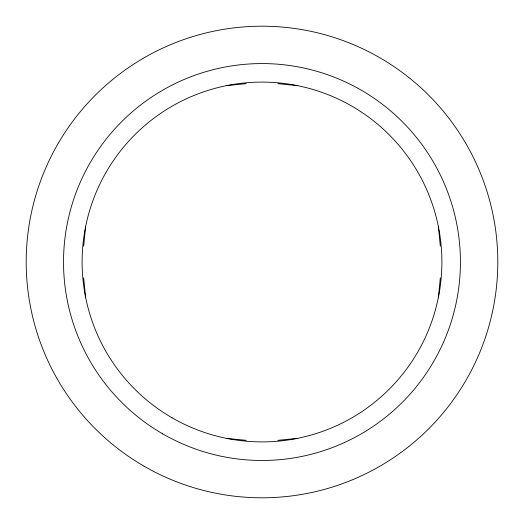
<?xml version="1.0" encoding="UTF-8"?>
<svg xmlns="http://www.w3.org/2000/svg" width="524" height="524" viewBox="0 0 524 524"><rect width="100%" height="100%" fill="white"/><g stroke="black" fill="none" stroke-linecap="round" stroke-linejoin="round"><path stroke-width="0.79" d="M83.676 246.084L85.563 226.905M438.437 297.095L440.324 277.917M226.905 85.563L246.084 83.676M277.917 440.324L297.095 438.437M277.917 83.676L297.095 85.563M226.905 438.437L246.084 440.324M438.437 226.905L440.324 246.084M83.676 277.917L85.563 297.095M172.055 417.792A179.896 179.896 0 0 0 441.896 262A179.896 179.896 0 0 0 172.055 106.208A179.896 179.896 0 0 0 172.055 417.792M162.754 433.885A198.445 198.445 0 0 0 460.426 262.026A198.445 198.445 0 0 0 162.754 90.161A198.445 198.445 0 0 0 162.754 433.885M144.1 466.209A235.8 235.8 0 0 0 497.8 262A235.8 235.8 0 0 0 144.1 57.791A235.8 235.8 0 0 0 144.1 466.209"/></g></svg>
